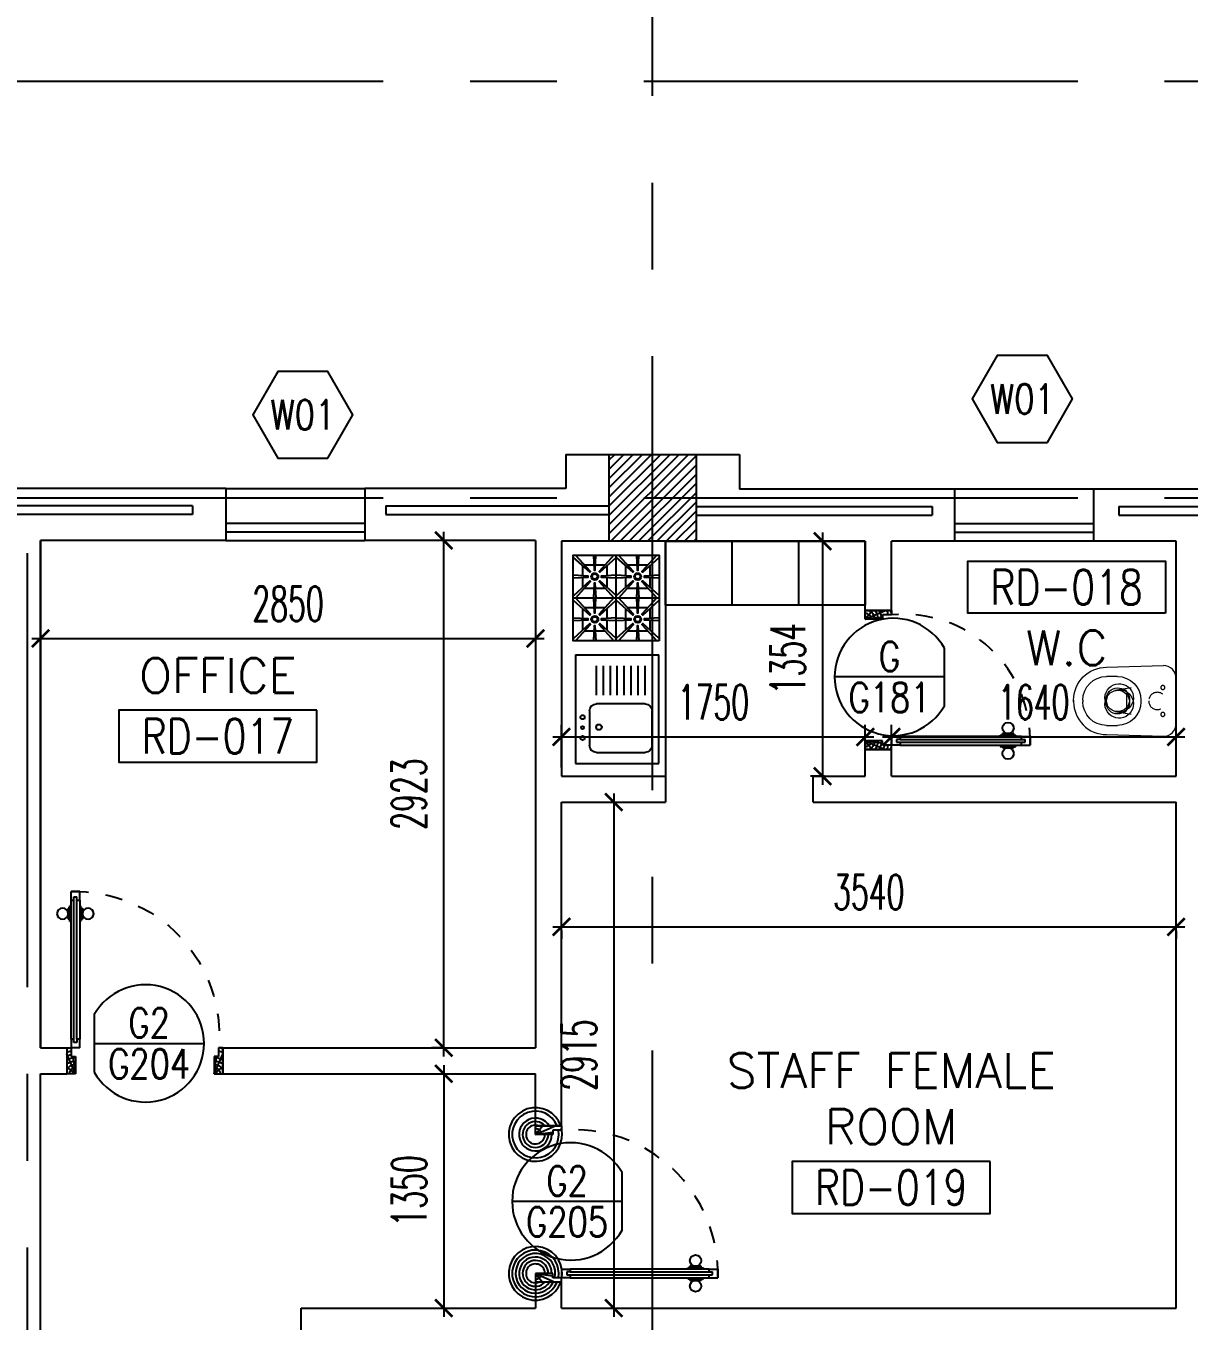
# Model space of a CAD drawing. Extents: x 417819.9 to 417911.9, y 43448 to 43539.2.
# Drawn here: x 417853.05 to 417859.75, y 43520.95 to 43528.41 of the extents above; entities that cross this region are included whole.
import ezdxf
from ezdxf.enums import TextEntityAlignment as Align

# ---------------------------------------------------------------- set-up
doc = ezdxf.new("R2010")
doc.units = 0
doc.header["$MEASUREMENT"] = 0
doc.header["$PDMODE"] = 3
doc.header["$PDSIZE"] = 0.1
for name, pattern in [('CENTERX2', [4, 2.5, -0.5, 0.5, -0.5]), ('HIDDEN', [0.375, 0.25, -0.125]), ('HIDDEN2', [0.1875, 0.125, -0.0625])]:
    doc.linetypes.add(name, pattern=pattern)
doc.layers.get('0').update_dxf_attribs({"linetype": 'CONTINUOUS'})
doc.layers.get('DEFPOINTS').update_dxf_attribs({"linetype": 'CONTINUOUS'})
for name, color, linetype in [('A-FURN-W', 4, 'CONTINUOUS'), ('AX-DIM', 4, 'CONTINUOUS'), ('AXES', 11, 'CENTERX2'), ('COL', 2, 'CONTINUOUS'), ('DIM', 4, 'CONTINUOUS'), ('DOOR', 4, 'CONTINUOUS'), ('DOOR-CR', 2, 'CONTINUOUS'), ('DOOR-DIM', 3, 'CONTINUOUS'), ('DOOR-NO', 3, 'CONTINUOUS'), ('E-PANELBX', 3, 'CONTINUOUS'), ('FIX', 3, 'CONTINUOUS'), ('HAT', 8, 'CONTINUOUS'), ('INSUL', 7, 'CONTINUOUS'), ('K-FUR', 3, 'CONTINUOUS'), ('RM-BOX', 2, 'CONTINUOUS'), ('RM-NAME', 2, 'CONTINUOUS'), ('RM-NO', 2, 'CONTINUOUS'), ('WALL', 2, 'CONTINUOUS'), ('WIN', 5, 'CONTINUOUS'), ('WIN-BOX', 3, 'CONTINUOUS'), ('WIN-NO', 5, 'CONTINUOUS')]:
    doc.layers.add(name, color=color, linetype=linetype)
doc.styles.add('ROMANS', font='ROMANS.shx', dxfattribs={"width": 0.6})
doc.dimstyles.new('STANDARD in', dxfattribs={"dimtxt": 0.2, "dimasz": 0.1, "dimexe": 0.07, "dimexo": 0.05, "dimgap": 0.1, "dimtad": 1, "dimdec": 0, "dimlfac": 1000, "dimzin": 0, "dimdsep": 46, "dimtxsty": 'ROMANS', "dimblk": 'ARCHTICK', "dimcen": 0.05, "dimdle": 0.05, "dimclrd": 4, "dimclre": 4, "dimclrt": 2, "dimadec": 0, "dimazin": 0, "dimtfac": 1, "dimtdec": 0, "dimtmove": 2, "dimatfit": 3, "dimfxl": 0, "dimtolj": 1, "dimtzin": 0, "dimarcsym": 0})

# ---------------------------------------------------------------- blocks, each defined once
blk = doc.blocks.new('_ARCHTICK')
at = {"color": 0, "linetype": 'ByBlock', "const_width": 0.15}
blk.add_lwpolyline([(-0.5, -0.5), (0.5, 0.5)], dxfattribs=at)
blk = doc.blocks.new('*D464')
at = {"layer": 'AX-DIM', "color": 4, "lineweight": -2}
for p, q in [((417831.2066, 43525.8089), (417831.2066, 43538.0073)), ((417906.5226, 43536.5673), (417906.5226, 43538.0073)), ((417831.1566, 43537.9373), (417906.5726, 43537.9373))]:
    blk.add_line(p, q, dxfattribs=at)
at = {"layer": 'DEFPOINTS', "color": 0}
for p in [(417906.5226, 43537.9373), (417906.5226, 43536.5173), (417831.2066, 43525.7589)]:
    blk.add_point(p, dxfattribs=at)
at = {"layer": 'AX-DIM', "color": 4, "lineweight": -2, "xscale": 0.1, "yscale": 0.1, "zscale": 0.1, "rotation": 180}
blk.add_blockref('_ARCHTICK', (417831.2066, 43537.9373), dxfattribs=at)
at = {"layer": 'AX-DIM', "color": 4, "lineweight": -2, "xscale": 0.1, "yscale": 0.1, "zscale": 0.1}
blk.add_blockref('_ARCHTICK', (417906.5226, 43537.9373), dxfattribs=at)
at = {"layer": 'AX-DIM', "color": 2, "insert": (417869.829, 43538.1603), "char_height": 0.2, "attachment_point": 5, "style": 'ROMANS'}
blk.add_mtext('\\A1;75316', dxfattribs=at)
blk = doc.blocks.new('WW1')
at = {"layer": 'WIN-BOX'}
blk.add_lwpolyline([(144.3, -250), (288.7, 0), (144.3, 250), (-144.3, 250), (-288.7, 0), (-144.3, -250)], close=True, dxfattribs=at)
at = {"layer": 'WIN-NO', "style": 'ROMANS', "width": 0.8}
blk.add_attdef('W00', text='', height=170, dxfattribs=at).set_placement((0, 0), align=Align.MIDDLE)
blk = doc.blocks.new('*X116')
at = {"color": 0}
for p, q in [((49339.2, 69544.8), (49795.4, 70001)), ((49339.2, 69597.8), (49742.4, 70001)), ((49339.2, 69650.9), (49689.4, 70001)), ((49339.2, 69703.9), (49636.3, 70001)), ((49339.2, 69756.9), (49583.3, 70001)), ((49339.2, 69810), (49530.3, 70001)), ((49339.2, 69863), (49477.2, 70001)), ((49339.2, 69916), (49424.2, 70001)), ((49339.2, 69969.1), (49371.2, 70001)), ((49348.5, 69501), (49839.2, 69991.8)), ((49401.5, 69501), (49839.2, 69938.7)), ((49454.5, 69501), (49839.2, 69885.7)), ((49507.6, 69501), (49839.2, 69832.7)), ((49560.6, 69501), (49839.2, 69779.6)), ((49613.6, 69501), (49839.2, 69726.6)), ((49666.7, 69501), (49839.2, 69673.6)), ((49719.7, 69501), (49839.2, 69620.5)), ((49772.7, 69501), (49839.2, 69567.5)), ((49825.8, 69501), (49839.2, 69514.5))]:
    blk.add_line(p, q, dxfattribs=at)
blk = doc.blocks.new('WC')
at = {"layer": 'FIX', "lineweight": 20}
for p, q in [((394.8, 75.7), (490.4, 60.1)), ((475, 140.8), (538, 140.8)), ((339, 4.8), (339, -4.8)), ((533.7, 24.2), (539.5, 0)), ((539.5, 0), (533.7, -24.2)), ((674, 4.8), (674, -4.8)), ((490.4, -60.1), (394.8, -75.7)), ((538, -140.8), (475, -140.8)), ((213.2, -203.8), (210, -203.8))]:
    blk.add_line(p, q, dxfattribs=at)
at = {"layer": 'FIX', "linetype": 'Continuous', "lineweight": 20}
blk.add_line((420.1, -47.3), (420.4, 44.6), dxfattribs=at)
at = {"layer": 'FIX', "lineweight": 20}
for points in [[(210, -203.8, -0.414214), (137, -130.8), (137, 0), (137, 130.8, -0.414214), (210, 203.8)], [(727, -4.8), (727, 4.8, 0.414214), (538, 193.8), (210, 203.8)], [(727, 4.8), (727, -4.8, -0.414214), (538, -193.8), (210, -203.8)]]:
    blk.add_lwpolyline(points, format="xyb", dxfattribs=at)
at = {"layer": 'FIX', "linetype": 'HIDDEN', "lineweight": 20, "ltscale": 0.05}
for centre in [(213.2, 77.5), (213.2, -77.5)]:
    blk.add_circle(centre, 11.6, dxfattribs=at)
at = {"layer": 'FIX', "linetype": 'HIDDEN2', "lineweight": 20, "ltscale": 0.3}
blk.add_circle((245, 0), 49.8, dxfattribs=at)
at = {"layer": 'FIX', "lineweight": 20}
for centre, radius, start, end in [((475, 4.8), 136, 90, 180), ((538, 4.8), 136, 360, 90), ((464.4, -17.6), 82, 51.07583, 71.50405), ((473, -6.9), 68.2, 27.15318, 51.07583), ((475, -4.8), 136, 180, 270), ((464.4, 17.6), 82, 288.49595, 308.92417), ((473, 6.9), 68.2, 308.92417, 332.84682), ((538, -4.8), 136, 270, 0)]:
    blk.add_arc(centre, radius, start, end, dxfattribs=at)
at = {"layer": 'FIX', "linetype": 'Continuous', "lineweight": 20}
for centre, start, end in [((442.7, 45.5), 88.38785, 182.33379), ((442.4, -45.6), 177.66621, 271.61215)]:
    blk.add_arc(centre, 22.3, start, end, dxfattribs=at)
blk = doc.blocks.new('RM1')
at = {"layer": 'RM-BOX'}
blk.add_lwpolyline([(569.9, -200), (-569.9, -200), (-569.9, -500), (569.9, -500)], close=True, dxfattribs=at)
at = {"layer": 'RM-NAME', "style": 'ROMANS'}
for tag, p in [('ROOMNAME1', (0, 323.8)), ('ROOMNAME2', (0, 0))]:
    blk.add_attdef(tag, text='', height=200, dxfattribs=at).set_placement(p, align=Align.MIDDLE)
at = {"layer": 'RM-NO', "style": 'ROMANS', "width": 0.8}
blk.add_attdef('ROOMNO', text='', height=200, dxfattribs=at).set_placement((0, -350), align=Align.MIDDLE)
blk = doc.blocks.new('DD1')
at = {"layer": 'DOOR-CR'}
blk.add_line((-316.5, 0), (316.5, 0), dxfattribs=at)
blk.add_lwpolyline([(-316.5, -165.7, 3.820224), (-316.5, 165.7)], format="xyb", close=True, dxfattribs=at)
at = {"layer": 'DOOR-NO', "color": 255, "style": 'ROMANS'}
for tag, width, p in [('G', 0.8, (-21.7, 155.8)), ('0000', 0.7, (-21.7, -135.5))]:
    blk.add_attdef(tag, text='', height=195.5, dxfattribs=dict(at, width=width)).set_placement(p, align=Align.MIDDLE)
blk = doc.blocks.new('DOOR90')
at = {"layer": 'DOOR', "color": 7, "linetype": 'ByBlock'}
for p, q in [((-150, 0), (0, 0)), ((-150, 0), (-150, -25)), ((0, -50), (-113.7, 0)), ((0, -50), (-40.1, 0)), ((0, -50), (0, 0)), ((-1000, -25), (-1050, -25)), ((-1050, -75), (-1050, -25)), ((-1050, -25), (-1050, -75)), ((-1000, -42), (-1020, -42)), ((-1020, -42), (-1020, -58)), ((-1000, -58), (-1020, -58)), ((-1000, -25), (-1000, -42)), ((-1000, -58), (-1000, -75)), ((-877.6, -17.8), (-967.6, -17.8)), ((-967.6, -25), (-967.6, -17.8)), ((-955, -8.8), (-890.2, -8.8)), ((-955, -17.8), (-955, -8.8)), ((-955, -17.8), (-890.2, -17.8)), ((-890.2, -17.8), (-890.2, -8.8)), ((-877.6, -25), (-877.6, -17.8)), ((-200, -25), (-150, -25)), ((-200, -42), (-200, -25)), ((-180, -42), (-200, -42)), ((-200, -58), (-180, -58)), ((-200, -75), (-200, -58)), ((-180, -58), (-180, -42)), ((-150, -25), (-100, -25)), ((-150, -75), (-150, -25)), ((-100, -25), (-100, -50)), ((0, -50), (-100, -36.6)), ((-100, -50), (0, -50)), ((-1000, -75), (-1050, -75)), ((-967.6, -75), (-967.6, -82.2)), ((-877.6, -82.2), (-967.6, -82.2)), ((-955, -82.2), (-890.2, -82.2)), ((-955, -82.2), (-955, -91.2)), ((-955, -91.2), (-890.2, -91.2)), ((-890.2, -82.2), (-890.2, -91.2)), ((-877.6, -75), (-877.6, -82.2)), ((-150, -75), (-200, -75)), ((-150, -875), (-100, -875)), ((-150, -900), (-150, -875)), ((0, -850), (-113.7, -900)), ((-100, -875), (-100, -850)), ((0, -850), (-100, -863.4)), ((-100, -850), (0, -850)), ((0, -850), (-40.1, -900)), ((0, -850), (0, -900)), ((-150, -900), (0, -900)), ((0, -900), (-150, -900))]:
    blk.add_line(p, q, dxfattribs=at)
at = {"layer": 'DOOR', "linetype": 'ByBlock'}
for p, q in [((-200, -25), (-1000, -25)), ((-200, -42), (-1000, -42)), ((-200, -58), (-1000, -58)), ((-1000, -75), (-200, -75))]:
    blk.add_line(p, q, dxfattribs=at)
at = {"layer": 'DOOR', "color": 7, "linetype": 'ByBlock'}
for centre in [(-922.6, 23.5), (-922.6, -123.5)]:
    blk.add_circle(centre, 32.4, dxfattribs=at)
for centre, radius, start, end in [((0, -50), 154.4, 161.10529, 166.28577), ((0, -50), 94.4, 148.01819, 180), ((0, -50), 134.4, 158.15985, 169.28002), ((0, -50), 114.4, 154.08384, 167.37743), ((0, -50), 74.4, 137.77643, 180), ((0, -50), 54.4, 113.20738, 180), ((0, -50), 34.4, 90, 180), ((0, -50), 14.4, 90, 180), ((0, -850), 154.4, 193.71423, 198.89471), ((0, -850), 134.4, 190.71998, 201.84015), ((0, -850), 94.4, 180, 211.98181), ((0, -850), 74.4, 180, 222.22357), ((0, -850), 54.4, 180, 246.79262), ((0, -850), 34.4, 180, 270), ((0, -850), 14.4, 180, 270)]:
    blk.add_arc(centre, radius, start, end, dxfattribs=at)
at = {"layer": 'DOOR', "linetype": 'HIDDEN', "ltscale": 0.5}
blk.add_arc((-222.2, -50), 828.2, 178.27012, 275.00304, dxfattribs=at)
blk = doc.blocks.new('A$C3CD36B94')
at = {"layer": 'DOOR', "color": 0, "linetype": 'ByBlock'}
for p, q in [((105.9, 950.4), (55.9, 950.4)), ((55.9, 800.4), (55.9, 950.4)), ((105.9, 850.4), (105.9, 950.4)), ((805.9, 950.4), (855.9, 950.4)), ((805.9, 850.4), (805.9, 950.4)), ((855.9, 800.4), (855.9, 950.4)), ((855.9, 950.4), (855.9, 800.4)), ((80.9, 850.4), (105.9, 850.4)), ((80.9, 800.4), (80.9, 850.4)), ((830.9, 850.4), (805.9, 850.4)), ((830.9, 800.4), (830.9, 850.4)), ((55.9, 800.4), (80.9, 800.4)), ((130.9, 800.4), (80.9, 800.4)), ((80.9, 750.4), (80.9, 800.4)), ((97.9, 750.4), (80.9, 750.4)), ((113.9, 770.4), (97.9, 770.4)), ((97.9, 770.4), (97.9, 750.4)), ((113.9, 750.4), (113.9, 770.4)), ((130.9, 750.4), (113.9, 750.4)), ((130.9, 800.4), (130.9, 750.4)), ((855.9, 800.4), (830.9, 800.4)), ((64.7, 95.4), (64.7, 160.2)), ((73.7, 160.2), (64.7, 160.2)), ((73.7, 172.8), (73.7, 82.8)), ((80.9, 172.8), (73.7, 172.8)), ((73.7, 95.4), (73.7, 160.2)), ((130.9, 172.8), (138.1, 172.8)), ((138.1, 172.8), (138.1, 82.8)), ((138.1, 95.4), (138.1, 160.2)), ((138.1, 160.2), (147.1, 160.2)), ((147.1, 95.4), (147.1, 160.2)), ((73.7, 95.4), (64.7, 95.4)), ((80.9, 82.8), (73.7, 82.8)), ((130.9, 82.8), (138.1, 82.8)), ((138.1, 95.4), (147.1, 95.4)), ((80.9, 50.4), (80.9, 0.4)), ((80.9, 50.4), (97.9, 50.4)), ((130.9, 0.4), (80.9, 0.4)), ((80.9, 0.4), (130.9, 0.4)), ((97.9, 50.4), (97.9, 30.4)), ((97.9, 30.4), (113.9, 30.4)), ((113.9, 50.4), (113.9, 30.4)), ((113.9, 50.4), (130.9, 50.4)), ((130.9, 50.4), (130.9, 0.4))]:
    blk.add_line(p, q, dxfattribs=at)
at = {"layer": 'DOOR', "color": 9, "linetype": 'ByBlock'}
for p, q in [((105.9, 950.4), (55.9, 910.3)), ((105.9, 950.4), (55.9, 836.7)), ((105.9, 950.4), (92.6, 850.4)), ((805.9, 950.4), (819.3, 850.4)), ((805.9, 950.4), (855.9, 836.7)), ((805.9, 950.4), (855.9, 910.3))]:
    blk.add_line(p, q, dxfattribs=at)
at = {"layer": 'DOOR', "linetype": 'ByBlock'}
for p, q in [((80.9, 750.4), (80.9, 50.4)), ((97.9, 750.4), (97.9, 50.4)), ((113.9, 750.4), (113.9, 50.4)), ((130.9, 50.4), (130.9, 750.4))]:
    blk.add_line(p, q, dxfattribs=at)
at = {"layer": 'DOOR', "color": 0, "linetype": 'ByBlock'}
for centre in [(32.4, 127.8), (179.5, 127.8)]:
    blk.add_circle(centre, 32.4, dxfattribs=at)
at = {"layer": 'DOOR', "color": 9, "linetype": 'ByBlock'}
for centre, radius, start, end in [((105.9, 950.4), 54.4, 203.20738, 270), ((105.9, 950.4), 34.4, 180, 270), ((105.9, 950.4), 14.4, 180, 270), ((805.9, 950.4), 34.4, 270, 0), ((805.9, 950.4), 14.4, 270, 0), ((805.9, 950.4), 54.4, 270, 336.79262), ((105.9, 950.4), 74.4, 227.77643, 270), ((105.9, 950.4), 94.4, 238.01819, 270), ((105.9, 950.4), 114.4, 244.08384, 257.37743), ((105.9, 950.4), 134.4, 248.15985, 259.28002), ((805.9, 950.4), 74.4, 270, 312.22357), ((805.9, 950.4), 94.4, 270, 301.98181), ((805.9, 950.4), 134.4, 280.71998, 291.84015), ((105.9, 950.4), 154.4, 251.10529, 256.28577), ((805.9, 950.4), 154.4, 283.71423, 288.89471)]:
    blk.add_arc(centre, radius, start, end, dxfattribs=at)
at = {"layer": 'DOOR', "linetype": 'HIDDEN', "ltscale": 0.5}
blk.add_arc((105.9, 728.6), 728.6, 268.03354, 5.66169, dxfattribs=at)
blk = doc.blocks.new('*D192')
at = {"layer": 'DEFPOINTS', "color": 0}
for p in [(417853.1316, 43525.4483), (417855.9816, 43525.4443), (417855.9816, 43524.8838)]:
    blk.add_point(p, dxfattribs=at)
at = {"layer": 'DIM', "color": 4, "lineweight": -2}
for p, q in [((417853.1316, 43525.3983), (417853.1316, 43524.8138)), ((417855.9816, 43525.3943), (417855.9816, 43524.8138)), ((417853.0816, 43524.8838), (417856.0316, 43524.8838))]:
    blk.add_line(p, q, dxfattribs=at)
at = {"layer": 'DIM', "color": 4, "lineweight": -2, "xscale": 0.1, "yscale": 0.1, "zscale": 0.1, "rotation": 180}
blk.add_blockref('_ARCHTICK', (417853.1316, 43524.8838), dxfattribs=at)
at = {"layer": 'DIM', "color": 4, "lineweight": -2, "xscale": 0.1, "yscale": 0.1, "zscale": 0.1}
blk.add_blockref('_ARCHTICK', (417855.9816, 43524.8838), dxfattribs=at)
at = {"layer": 'DIM', "color": 2, "insert": (417854.5566, 43525.0838), "char_height": 0.2, "attachment_point": 5, "style": 'ROMANS'}
blk.add_mtext('\\A1;2850', dxfattribs=at)
blk = doc.blocks.new('*D193')
at = {"layer": 'DEFPOINTS', "color": 0}
for p in [(417855.49, 43525.4483), (417855.453, 43522.5253), (417855.49, 43522.5253)]:
    blk.add_point(p, dxfattribs=at)
at = {"layer": 'DIM', "color": 4, "lineweight": -2}
for p, q in [((417855.453, 43525.4983), (417855.453, 43522.4753)), ((417855.44, 43525.4483), (417855.383, 43525.4483)), ((417855.44, 43522.5253), (417855.383, 43522.5253))]:
    blk.add_line(p, q, dxfattribs=at)
at = {"layer": 'DIM', "color": 4, "lineweight": -2, "xscale": 0.1, "yscale": 0.1, "zscale": 0.1}
for p, rotation in [((417855.453, 43525.4483), 90), ((417855.453, 43522.5253), 270)]:
    blk.add_blockref('_ARCHTICK', p, dxfattribs=dict(at, rotation=rotation))
at = {"layer": 'DIM', "color": 2, "insert": (417855.253, 43523.9868), "char_height": 0.2, "attachment_point": 5, "rotation": 90, "style": 'ROMANS'}
blk.add_mtext('\\A1;2923', dxfattribs=at)
blk = doc.blocks.new('*D194')
at = {"layer": 'DEFPOINTS', "color": 0}
for p in [(417855.2904, 43522.3753), (417855.2843, 43521.0253), (417855.4536, 43521.0253)]:
    blk.add_point(p, dxfattribs=at)
at = {"layer": 'DIM', "color": 4, "lineweight": -2}
for p, q in [((417855.4536, 43522.4253), (417855.4536, 43520.9753)), ((417855.3404, 43522.3753), (417855.5236, 43522.3753)), ((417855.3343, 43521.0253), (417855.5236, 43521.0253))]:
    blk.add_line(p, q, dxfattribs=at)
at = {"layer": 'DIM', "color": 4, "lineweight": -2, "xscale": 0.1, "yscale": 0.1, "zscale": 0.1}
for p, rotation in [((417855.4536, 43522.3753), 90), ((417855.4536, 43521.0253), 270)]:
    blk.add_blockref('_ARCHTICK', p, dxfattribs=dict(at, rotation=rotation))
at = {"layer": 'DIM', "color": 2, "insert": (417855.2536, 43521.7003), "char_height": 0.2, "attachment_point": 5, "rotation": 90, "style": 'ROMANS'}
blk.add_mtext('\\A1;1350', dxfattribs=at)
blk = doc.blocks.new('*D200')
at = {"layer": 'DEFPOINTS', "color": 0}
for p in [(417856.2816, 43523.9403), (417856.2816, 43521.0253), (417856.4325, 43521.0253)]:
    blk.add_point(p, dxfattribs=at)
at = {"layer": 'DIM', "color": 4, "lineweight": -2}
for p, q in [((417856.4325, 43523.9903), (417856.4325, 43520.9753)), ((417856.3316, 43523.9403), (417856.5025, 43523.9403)), ((417856.3316, 43521.0253), (417856.5025, 43521.0253))]:
    blk.add_line(p, q, dxfattribs=at)
at = {"layer": 'DIM', "color": 4, "lineweight": -2, "xscale": 0.1, "yscale": 0.1, "zscale": 0.1}
for p, rotation in [((417856.4325, 43523.9403), 90), ((417856.4325, 43521.0253), 270)]:
    blk.add_blockref('_ARCHTICK', p, dxfattribs=dict(at, rotation=rotation))
at = {"layer": 'DIM', "color": 2, "insert": (417856.2325, 43522.4828), "char_height": 0.2, "attachment_point": 5, "rotation": 90, "style": 'ROMANS'}
blk.add_mtext('\\A1;2915', dxfattribs=at)
blk = doc.blocks.new('*D201')
at = {"layer": 'DEFPOINTS', "color": 0}
for p in [(417857.8816, 43524.3162), (417856.1316, 43524.0903), (417857.8816, 43524.0903)]:
    blk.add_point(p, dxfattribs=at)
at = {"layer": 'DIM', "color": 4, "lineweight": -2}
for p, q in [((417856.1316, 43524.1403), (417856.1316, 43524.3862)), ((417857.8816, 43524.1403), (417857.8816, 43524.3862)), ((417856.0816, 43524.3162), (417857.9316, 43524.3162))]:
    blk.add_line(p, q, dxfattribs=at)
at = {"layer": 'DIM', "color": 4, "lineweight": -2, "xscale": 0.1, "yscale": 0.1, "zscale": 0.1, "rotation": 180}
blk.add_blockref('_ARCHTICK', (417856.1316, 43524.3162), dxfattribs=at)
at = {"layer": 'DIM', "color": 4, "lineweight": -2, "xscale": 0.1, "yscale": 0.1, "zscale": 0.1}
blk.add_blockref('_ARCHTICK', (417857.8816, 43524.3162), dxfattribs=at)
at = {"layer": 'DIM', "color": 2, "insert": (417857.0066, 43524.5162), "char_height": 0.2, "attachment_point": 5, "style": 'ROMANS'}
blk.add_mtext('\\A1;1750', dxfattribs=at)
blk = doc.blocks.new('*D202')
at = {"layer": 'DEFPOINTS', "color": 0}
for p in [(417859.6716, 43524.3162), (417858.0316, 43524.0903), (417859.6716, 43524.0903)]:
    blk.add_point(p, dxfattribs=at)
at = {"layer": 'DIM', "color": 4, "lineweight": -2}
for p, q in [((417858.0316, 43524.1403), (417858.0316, 43524.3862)), ((417859.6716, 43524.1403), (417859.6716, 43524.3862)), ((417857.9816, 43524.3162), (417859.7216, 43524.3162))]:
    blk.add_line(p, q, dxfattribs=at)
at = {"layer": 'DIM', "color": 4, "lineweight": -2, "xscale": 0.1, "yscale": 0.1, "zscale": 0.1, "rotation": 180}
blk.add_blockref('_ARCHTICK', (417858.0316, 43524.3162), dxfattribs=at)
at = {"layer": 'DIM', "color": 4, "lineweight": -2, "xscale": 0.1, "yscale": 0.1, "zscale": 0.1}
blk.add_blockref('_ARCHTICK', (417859.6716, 43524.3162), dxfattribs=at)
at = {"layer": 'DIM', "color": 2, "insert": (417858.8516, 43524.5162), "char_height": 0.2, "attachment_point": 5, "style": 'ROMANS'}
blk.add_mtext('\\A1;1640', dxfattribs=at)
blk = doc.blocks.new('*D203')
at = {"layer": 'DEFPOINTS', "color": 0}
for p in [(417857.8224, 43525.4443), (417857.6355, 43524.0903), (417857.6962, 43524.0903)]:
    blk.add_point(p, dxfattribs=at)
at = {"layer": 'DIM', "color": 4, "lineweight": -2}
for p, q in [((417857.6355, 43525.4943), (417857.6355, 43524.0403)), ((417857.7724, 43525.4443), (417857.5655, 43525.4443)), ((417857.6462, 43524.0903), (417857.5655, 43524.0903))]:
    blk.add_line(p, q, dxfattribs=at)
at = {"layer": 'DIM', "color": 4, "lineweight": -2, "xscale": 0.1, "yscale": 0.1, "zscale": 0.1}
for p, rotation in [((417857.6355, 43525.4443), 90), ((417857.6355, 43524.0903), 270)]:
    blk.add_blockref('_ARCHTICK', p, dxfattribs=dict(at, rotation=rotation))
at = {"layer": 'DIM', "color": 2, "insert": (417857.4355, 43524.7673), "char_height": 0.2, "attachment_point": 5, "rotation": 90, "style": 'ROMANS'}
blk.add_mtext('\\A1;1354', dxfattribs=at)
blk = doc.blocks.new('*D206')
at = {"layer": 'DEFPOINTS', "color": 0}
for p in [(417856.1316, 43523.2506), (417859.6716, 43523.2496), (417859.6716, 43523.2222)]:
    blk.add_point(p, dxfattribs=at)
at = {"layer": 'DIM', "color": 4, "lineweight": -2}
for p, q in [((417856.0816, 43523.2222), (417859.7216, 43523.2222)), ((417856.1316, 43523.2006), (417856.1316, 43523.1522)), ((417859.6716, 43523.1996), (417859.6716, 43523.1522))]:
    blk.add_line(p, q, dxfattribs=at)
at = {"layer": 'DIM', "color": 4, "lineweight": -2, "xscale": 0.1, "yscale": 0.1, "zscale": 0.1, "rotation": 180}
blk.add_blockref('_ARCHTICK', (417856.1316, 43523.2222), dxfattribs=at)
at = {"layer": 'DIM', "color": 4, "lineweight": -2, "xscale": 0.1, "yscale": 0.1, "zscale": 0.1}
blk.add_blockref('_ARCHTICK', (417859.6716, 43523.2222), dxfattribs=at)
at = {"layer": 'DIM', "color": 2, "insert": (417857.9016, 43523.4222), "char_height": 0.2, "attachment_point": 5, "style": 'ROMANS'}
blk.add_mtext('\\A1;3540', dxfattribs=at)
blk = doc.blocks.new('A$C68711307')
at = {"layer": 'A-FURN-W'}
for p, q in [((0, 0), (0, 0.6266)), ((0, 0.6266), (0.48, 0.6266)), ((0.48, 0.6266), (0.48, 0)), ((0.08, 0.3234), (0.08, 0.5234)), ((0.12, 0.5634), (0.4, 0.5634)), ((0.44, 0.5234), (0.44, 0.3234)), ((0.4, 0.2834), (0.12, 0.2834)), ((0.12, 0.232), (0.12, 0.0643)), ((0.16, 0.232), (0.16, 0.0643)), ((0.2, 0.232), (0.2, 0.0643)), ((0.24, 0.232), (0.24, 0.0643)), ((0.28, 0.232), (0.28, 0.0643)), ((0.32, 0.232), (0.32, 0.0643)), ((0.36, 0.232), (0.36, 0.0643)), ((0.4, 0.232), (0.4, 0.0643)), ((0, 0), (0.48, 0))]:
    blk.add_line(p, q, dxfattribs=at)
for centre, start_param, end_param in [((0.12, 0.5234), 5.497787, 7.068583), ((0.4, 0.5234), 3.926991, 5.497787), ((0.12, 0.3234), 0.785398, 2.356194), ((0.4, 0.3234), 2.356194, 3.926991)]:
    blk.add_ellipse(centre, major_axis=(-0.0283, 0.0283), ratio=1, start_param=start_param, end_param=end_param, dxfattribs=at)
at = {"layer": 'A-FURN-W', "extrusion": (0, 0, -1)}
for centre, major_axis in [((0.04, 0.4799), (-0.00849, 0.00849)), ((0.04, 0.4199), (-0.00566, 0.00566)), ((0.1344, 0.4174), (-0.0113, 0.0113))]:
    blk.add_ellipse(centre, major_axis=major_axis, ratio=1, dxfattribs=at)
blk.add_ellipse((0.04, 0.3599), major_axis=(-0.00849, 0.00849), ratio=1, start_param=6.283185307178246, end_param=12.56637061435783, dxfattribs=at)
blk = doc.blocks.new('RANGE')
at = {"layer": 'K-FUR'}
for p, q in [((0.45, 0.904), (0.45, 0)), ((0, 0.452), (0.9, 0.452))]:
    blk.add_line(p, q, dxfattribs=at)
for points in [[(-0.001, 0.879), (0.172, 0.723, 0.025175), (0.18, 0.73), (0.023, 0.903)], [(0.211, 0.904), (0.22, 0.747, 0.025175), (0.23, 0.747), (0.238, 0.904)], [(0.426, 0.904), (0.27, 0.73, 0.025175), (0.278, 0.723), (0.45, 0.88)], [(0.449, 0.879), (0.622, 0.723, 0.025175), (0.63, 0.73), (0.473, 0.903)], [(0.661, 0.904), (0.67, 0.747, 0.025175), (0.68, 0.747), (0.688, 0.904)], [(0.876, 0.904), (0.72, 0.73, 0.025175), (0.728, 0.723), (0.9, 0.88)], [(0, 0.664), (0.156, 0.672, 0.025175), (0.156, 0.683), (0, 0.691)], [(0.45, 0.691), (0.294, 0.683, 0.025175), (0.294, 0.673), (0.45, 0.665)], [(0.45, 0.664), (0.606, 0.672, 0.025175), (0.606, 0.683), (0.45, 0.691)], [(0.9, 0.691), (0.744, 0.683, 0.025175), (0.744, 0.673), (0.9, 0.665)], [(0.024, 0.452), (0.18, 0.625, 0.025175), (0.172, 0.633), (0, 0.476)], [(0.239, 0.452), (0.23, 0.609, 0.025175), (0.22, 0.609), (0.212, 0.452)], [(0.451, 0.477), (0.278, 0.633, 0.025175), (0.27, 0.625), (0.427, 0.453)], [(0.474, 0.452), (0.63, 0.625, 0.025175), (0.622, 0.633), (0.45, 0.476)], [(0.689, 0.452), (0.68, 0.609, 0.025175), (0.67, 0.609), (0.662, 0.452)], [(0.901, 0.477), (0.728, 0.633, 0.025175), (0.72, 0.625), (0.877, 0.453)], [(-0.001, 0.427), (0.172, 0.271, 0.025175), (0.18, 0.278), (0.023, 0.451)], [(0.211, 0.452), (0.22, 0.295, 0.025175), (0.23, 0.295), (0.238, 0.452)], [(0.426, 0.452), (0.27, 0.279, 0.025175), (0.278, 0.271), (0.45, 0.428)], [(0.449, 0.427), (0.622, 0.271, 0.025175), (0.63, 0.278), (0.473, 0.451)], [(0.661, 0.452), (0.67, 0.295, 0.025175), (0.68, 0.295), (0.688, 0.452)], [(0.876, 0.452), (0.72, 0.279, 0.025175), (0.728, 0.271), (0.9, 0.428)], [(0, 0.212), (0.156, 0.221, 0.025175), (0.156, 0.231), (0, 0.239)], [(0.024, 0), (0.18, 0.173, 0.025175), (0.172, 0.181), (0, 0.024)], [(0.239, 0), (0.23, 0.157, 0.025175), (0.22, 0.157), (0.212, 0)], [(0.451, 0.025), (0.278, 0.181, 0.025175), (0.27, 0.173), (0.427, 0.001)], [(0.45, 0.239), (0.294, 0.231, 0.025175), (0.294, 0.221), (0.45, 0.213)], [(0.45, 0.212), (0.606, 0.221, 0.025175), (0.606, 0.231), (0.45, 0.239)], [(0.474, 0), (0.63, 0.173, 0.025175), (0.622, 0.181), (0.45, 0.024)], [(0.689, 0), (0.68, 0.157, 0.025175), (0.67, 0.157), (0.662, 0)], [(0.901, 0.025), (0.728, 0.181, 0.025175), (0.72, 0.173), (0.877, 0.001)], [(0.9, 0.239), (0.744, 0.231, 0.025175), (0.744, 0.221), (0.9, 0.213)]]:
    blk.add_lwpolyline(points, format="xyb", dxfattribs=at)
blk.add_lwpolyline([(0, 0), (0, 0.904), (0.9, 0.904), (0.9, 0)], close=True, dxfattribs=at)
for points in [[(0.1, 0.686), (0.1, 0.788)], [(0.113, 0.804), (0.217, 0.804)], [(0.233, 0.804), (0.336, 0.804)], [(0.35, 0.789), (0.35, 0.686)], [(0.55, 0.686), (0.55, 0.788)], [(0.563, 0.804), (0.667, 0.804)], [(0.683, 0.804), (0.786, 0.804)], [(0.8, 0.789), (0.8, 0.686)], [(0.1, 0.567), (0.1, 0.67)], [(0.217, 0.552), (0.114, 0.552)], [(0.337, 0.552), (0.233, 0.552)], [(0.35, 0.67), (0.35, 0.568)], [(0.55, 0.567), (0.55, 0.67)], [(0.667, 0.552), (0.564, 0.552)], [(0.787, 0.552), (0.683, 0.552)], [(0.8, 0.67), (0.8, 0.568)], [(0.1, 0.234), (0.1, 0.336)], [(0.113, 0.352), (0.217, 0.352)], [(0.233, 0.352), (0.336, 0.352)], [(0.35, 0.337), (0.35, 0.234)], [(0.55, 0.234), (0.55, 0.336)], [(0.563, 0.352), (0.667, 0.352)], [(0.683, 0.352), (0.786, 0.352)], [(0.8, 0.337), (0.8, 0.234)], [(0.1, 0.115), (0.1, 0.218)], [(0.35, 0.218), (0.35, 0.116)], [(0.55, 0.115), (0.55, 0.218)], [(0.8, 0.218), (0.8, 0.116)], [(0.217, 0.1), (0.114, 0.1)], [(0.337, 0.1), (0.233, 0.1)], [(0.667, 0.1), (0.564, 0.1)], [(0.787, 0.1), (0.683, 0.1)]]:
    blk.add_lwpolyline(points, dxfattribs=at)
for centre, radius in [((0.225, 0.678), 0.0373), ((0.225, 0.678), 0.0273), ((0.675, 0.678), 0.0373), ((0.675, 0.678), 0.0273), ((0.225, 0.226), 0.0373), ((0.225, 0.226), 0.0273), ((0.675, 0.226), 0.0373), ((0.675, 0.226), 0.0273)]:
    blk.add_circle(centre, radius, dxfattribs=at)
blk = doc.blocks.new('Rang')
at = {"layer": 'FIX', "xscale": -0.6637168141592866, "yscale": 0.6637168141592866, "zscale": 0.6637168141592921, "rotation": 90}
blk.add_blockref('RANGE', (0.5998, 0.5973), dxfattribs=at)

msp = doc.modelspace()

# ---------------------------------------------------------------- linework, layer by layer
at = {"layer": 'AXES'}
for p, q in [((417856.6566, 43460.01), (417856.6566, 43538.4875)), ((417820.6052, 43528.0943), (417889.6966, 43528.0943)), ((417820.6052, 43525.6943), (417889.6966, 43525.6943)), ((417853.0566, 43466.8743), (417853.0566, 43525.6943))]:
    msp.add_line(p, q, dxfattribs=at)
at = {"layer": 'COL'}
msp.add_lwpolyline([(417856.4066, 43525.4443), (417856.4066, 43525.9443), (417856.9066, 43525.9443), (417856.9066, 43525.4443)], close=True, dxfattribs=at)
at = {"layer": 'E-PANELBX'}
for p, q in [((417856.7316, 43525.4443), (417856.7316, 43524.0903)), ((417856.7316, 43525.4443), (417857.8816, 43525.4443)), ((417856.7316, 43525.0765), (417856.7316, 43525.4443)), ((417857.115, 43525.0765), (417857.115, 43525.4443)), ((417857.4983, 43525.0765), (417857.4983, 43525.4443)), ((417857.8816, 43525.4443), (417857.8816, 43525.0765)), ((417857.8816, 43525.0765), (417856.7316, 43525.0765))]:
    msp.add_line(p, q, dxfattribs=at)
at = {"layer": 'INSUL'}
for p, q in [((417854.0065, 43525.6483), (417849.7066, 43525.6483)), ((417854.0065, 43525.6483), (417854.0065, 43525.5983)), ((417855.1205, 43525.6483), (417855.1205, 43525.5983)), ((417855.1205, 43525.6483), (417856.4066, 43525.6483)), ((417856.9066, 43525.6443), (417858.2662, 43525.6443)), ((417858.2662, 43525.6443), (417858.2662, 43525.5943)), ((417859.3429, 43525.6443), (417861.8066, 43525.6443)), ((417859.3429, 43525.6443), (417859.3429, 43525.5943)), ((417854.0065, 43525.5983), (417849.7066, 43525.5983)), ((417855.1205, 43525.5983), (417856.4066, 43525.5983)), ((417856.9066, 43525.5943), (417858.2662, 43525.5943)), ((417859.3429, 43525.5943), (417861.8066, 43525.5943))]:
    msp.add_line(p, q, dxfattribs=at)
at = {"layer": 'WALL'}
for p, q in [((417856.1566, 43525.9443), (417856.1566, 43525.7483)), ((417856.1566, 43525.9443), (417857.1566, 43525.9443)), ((417857.1566, 43525.9443), (417857.1566, 43525.7443)), ((417854.1984, 43525.7483), (417849.9566, 43525.7483)), ((417854.1984, 43525.7483), (417854.1984, 43525.4483)), ((417856.1566, 43525.7483), (417854.9984, 43525.7483)), ((417854.9984, 43525.7483), (417854.9984, 43525.4483)), ((417858.3956, 43525.7443), (417857.1566, 43525.7443)), ((417858.3956, 43525.7443), (417858.3956, 43525.4443)), ((417859.1956, 43525.7443), (417859.1956, 43525.4443)), ((417861.8066, 43525.7443), (417859.1956, 43525.7443)), ((417854.1984, 43525.4483), (417853.1316, 43525.4483)), ((417853.1316, 43522.5253), (417853.1316, 43525.4483)), ((417853.1316, 43522.5253), (417853.1316, 43525.4443)), ((417853.1316, 43525.4443), (417853.1316, 43522.5253)), ((417855.9816, 43525.4483), (417854.9984, 43525.4483)), ((417855.9816, 43525.4483), (417855.9816, 43522.5253)), ((417856.1316, 43525.4443), (417856.1316, 43524.0903)), ((417857.8816, 43525.4443), (417856.1316, 43525.4443)), ((417857.8816, 43525.0443), (417857.8816, 43525.4443)), ((417858.3956, 43525.4443), (417858.0316, 43525.4443)), ((417858.0316, 43525.0443), (417858.0316, 43525.4443)), ((417859.6716, 43525.4443), (417859.1956, 43525.4443)), ((417859.6716, 43524.0903), (417859.6716, 43525.4443)), ((417857.8816, 43525.0443), (417858.0316, 43525.0443)), ((417857.8816, 43524.0903), (417857.8816, 43524.2443)), ((417857.8816, 43524.2443), (417858.0316, 43524.2443)), ((417858.0316, 43524.0903), (417858.0316, 43524.2443)), ((417856.1316, 43524.0903), (417856.7316, 43524.0903)), ((417856.7316, 43524.0903), (417856.7316, 43523.9403)), ((417857.5816, 43523.9403), (417857.5816, 43524.0903)), ((417857.5816, 43524.0903), (417857.8816, 43524.0903)), ((417858.0316, 43524.0903), (417859.6716, 43524.0903)), ((417856.1316, 43523.9403), (417856.7316, 43523.9403)), ((417856.1316, 43522.0753), (417856.1316, 43523.9403)), ((417857.5816, 43523.9403), (417859.6716, 43523.9403)), ((417859.6716, 43521.0253), (417859.6716, 43523.9403)), ((417853.1316, 43522.5253), (417853.2816, 43522.5253)), ((417853.2816, 43522.5253), (417853.2816, 43522.3753)), ((417854.1816, 43522.3753), (417854.1816, 43522.5253)), ((417854.1816, 43522.5253), (417855.9816, 43522.5253)), ((417853.1316, 43516.0193), (417853.1316, 43522.3753)), ((417853.1316, 43522.3753), (417853.2816, 43522.3753)), ((417854.1816, 43522.3753), (417855.9816, 43522.3753)), ((417855.9816, 43522.0753), (417855.9816, 43522.3753)), ((417856.1316, 43522.0753), (417855.9816, 43522.0753)), ((417856.1316, 43521.1753), (417855.9816, 43521.1753)), ((417855.9816, 43521.1753), (417855.9816, 43521.0253)), ((417856.1316, 43521.0253), (417856.1316, 43521.1753)), ((417854.6316, 43521.0253), (417855.9816, 43521.0253)), ((417854.6316, 43520.7253), (417854.6316, 43521.0253)), ((417856.1316, 43521.0253), (417859.6716, 43521.0253))]:
    msp.add_line(p, q, dxfattribs=at)
at = {"layer": 'WIN'}
for p, q in [((417854.1984, 43525.7483), (417854.9984, 43525.7483)), ((417859.1956, 43525.7443), (417858.3956, 43525.7443)), ((417854.1984, 43525.5483), (417854.9984, 43525.5483)), ((417859.1956, 43525.5443), (417858.3929, 43525.5443)), ((417854.1984, 43525.4983), (417854.9984, 43525.4983)), ((417859.1956, 43525.4943), (417858.3929, 43525.4943)), ((417854.1984, 43525.4483), (417854.9984, 43525.4483)), ((417859.1956, 43525.4443), (417858.3956, 43525.4443))]:
    msp.add_line(p, q, dxfattribs=at)

# ---------------------------------------------------------------- block references
at = {"layer": 'DOOR', "color": 0, "xscale": 0.0009999999892897904, "yscale": 0.0009999999892897904, "zscale": 0.001, "rotation": 90}
msp.add_blockref('A$C3CD36B94', (417858.832, 43524.1884), dxfattribs=at)
at = {"layer": 'DOOR-DIM', "yscale": 0.0009999999892897904, "zscale": 0.001}
for p, xscale, rotation in [((417853.2816, 43522.3753), -0.0009999999892897904, 90), ((417855.9816, 43521.1753), 0.001000000047497451, 180)]:
    msp.add_blockref('DOOR90', p, dxfattribs=dict(at, xscale=xscale, rotation=rotation))
at = {"layer": 'DOOR-NO'}
ref = msp.add_blockref('DD1', (417858.0212, 43524.6618), dxfattribs=dict(at, xscale=0.001000000047497451, yscale=0.0009999999892897904, zscale=0.001, rotation=180))
ref.add_attrib('G', 'G181', dxfattribs={"height": 0.17, "style": 'ROMANS', "width": 0.8}).set_placement((417858.0212, 43524.5438), align=Align.MIDDLE)
ref.add_attrib('000', 'G', dxfattribs={"height": 0.17, "style": 'ROMANS', "width": 0.8}).set_placement((417858.0212, 43524.7796), align=Align.MIDDLE)
ref = msp.add_blockref('DD1', (417853.7566, 43522.5506), dxfattribs=dict(at, xscale=0.001000000047497451, yscale=0.0009999999892897904, zscale=0.001))
ref.add_attrib('G', 'G2', dxfattribs={"height": 0.17, "style": 'ROMANS', "width": 0.8}).set_placement((417853.7566, 43522.6686), align=Align.MIDDLE)
ref.add_attrib('000', 'G204', dxfattribs={"height": 0.17, "style": 'ROMANS', "width": 0.8}).set_placement((417853.7566, 43522.4328), align=Align.MIDDLE)
ref = msp.add_blockref('DD1', (417856.1639, 43521.64), dxfattribs=dict(at, xscale=0.001000000047497451, yscale=0.0009999999892897904, zscale=0.001, rotation=180))
ref.add_attrib('G', 'G205', dxfattribs={"height": 0.17, "style": 'ROMANS', "width": 0.8}).set_placement((417856.1639, 43521.522), align=Align.MIDDLE)
ref.add_attrib('000', 'G2', dxfattribs={"height": 0.17, "style": 'ROMANS', "width": 0.8}).set_placement((417856.1639, 43521.7578), align=Align.MIDDLE)
at = {"layer": 'FIX', "xscale": -0.8250000000116415, "yscale": 0.8249999999970896, "zscale": 0.8250000000000001, "rotation": 180}
msp.add_blockref('Rang', (417856.1996, 43525.3636), dxfattribs=at)
at = {"layer": 'FIX', "xscale": -1, "rotation": 180}
msp.add_blockref('A$C68711307', (417856.2131, 43524.7898), dxfattribs=at)
at = {"layer": 'HAT', "xscale": 0.001000000047497451, "yscale": 0.0009999999892897904, "zscale": 0.001}
msp.add_blockref('*X116', (417807.0674, 43455.9433), dxfattribs=at)
at = {"layer": 'HAT'}
ref = msp.add_blockref('RM1', (417859.0413, 43524.829), dxfattribs=dict(at, xscale=-0.001000000047497451, yscale=0.0009999999892897904, zscale=0.001, rotation=180))
ref.add_attrib('ROOMNO', 'RD-018', dxfattribs={"layer": 'RM-NO', "height": 0.2, "style": 'ROMANS', "width": 0.8}).set_placement((417859.0413, 43525.179), align=Align.MIDDLE)
ref.add_attrib('ROOMNAME2', 'W.C', dxfattribs={"layer": 'RM-NAME', "height": 0.2, "style": 'ROMANS'}).set_placement((417859.0413, 43524.829), align=Align.MIDDLE)
at = {"layer": 'HAT', "xscale": 0.001000000047497451, "yscale": 0.0009999999892897904, "zscale": 0.001}
for p, values in [((417854.1528, 43524.6701), {'ROOMNO': 'RD-017', 'ROOMNAME2': 'OFFICE'}), ((417858.031, 43522.0706), {'ROOMNO': 'RD-019', 'ROOMNAME2': 'ROOM', 'ROOMNAME1': 'STAFF FEMALE'})]:
    msp.add_blockref('RM1', p, dxfattribs=at).add_auto_attribs(values)
at = {"layer": 'WALL', "xscale": -0.001000000047497451, "yscale": 0.0009999999892897904, "zscale": 0.001}
msp.add_blockref('WC', (417859.8086, 43524.5237), dxfattribs=at)
at = {"layer": 'WIN-NO', "xscale": 0.001000000047497451, "yscale": 0.0009999999892897904, "zscale": 0.001}
for p in [(417858.7864, 43526.2638), (417854.642, 43526.1728)]:
    msp.add_blockref('WW1', p, dxfattribs=at).add_auto_attribs({'W00': 'W01'})

# ---------------------------------------------------------------- dimensions: what is measured, and where the dimension line sits
at = {"layer": 'AX-DIM'}
dim = msp.add_linear_dim(base=(417906.5226, 43537.9373), p1=(417831.2066, 43525.7589), p2=(417906.5226, 43536.5173), dimstyle='STANDARD in', dxfattribs=at)
dim.commit()
dim.dimension.update_dxf_attribs({"geometry": '*D464', "text_midpoint": (417869.829, 43538.1603), "dimtype": 160})
at = {"layer": 'DIM'}
for base, p1, p2, picture, middle in [((417855.453, 43522.5253), (417855.49, 43525.4483), (417855.49, 43522.5253), '*D193', (417855.253, 43523.9868)), ((417857.6355, 43524.0903), (417857.8224, 43525.4443), (417857.6962, 43524.0903), '*D203', (417857.4355, 43524.7673)), ((417856.4325, 43521.0253), (417856.2816, 43523.9403), (417856.2816, 43521.0253), '*D200', (417856.2325, 43522.4828)), ((417855.4536, 43521.0253), (417855.2904, 43522.3753), (417855.2843, 43521.0253), '*D194', (417855.2536, 43521.7003))]:
    dim = msp.add_linear_dim(base=base, p1=p1, p2=p2, angle=90, dimstyle='STANDARD in', dxfattribs=at)
    dim.commit()
    dim.dimension.update_dxf_attribs({"geometry": picture, "text_midpoint": middle})
for base, p1, p2, picture, middle in [((417855.9816, 43524.8838), (417853.1316, 43525.4483), (417855.9816, 43525.4443), '*D192', (417854.5566, 43525.0838)), ((417857.8816, 43524.3162), (417856.1316, 43524.0903), (417857.8816, 43524.0903), '*D201', (417857.0066, 43524.5162)), ((417859.6716, 43524.3162), (417858.0316, 43524.0903), (417859.6716, 43524.0903), '*D202', (417858.8516, 43524.5162)), ((417859.6716, 43523.2222), (417856.1316, 43523.2506), (417859.6716, 43523.2496), '*D206', (417857.9016, 43523.4222))]:
    dim = msp.add_linear_dim(base=base, p1=p1, p2=p2, dimstyle='STANDARD in', dxfattribs=at)
    dim.commit()
    dim.dimension.update_dxf_attribs({"geometry": picture, "text_midpoint": middle})

doc.saveas('drawing.dxf')
